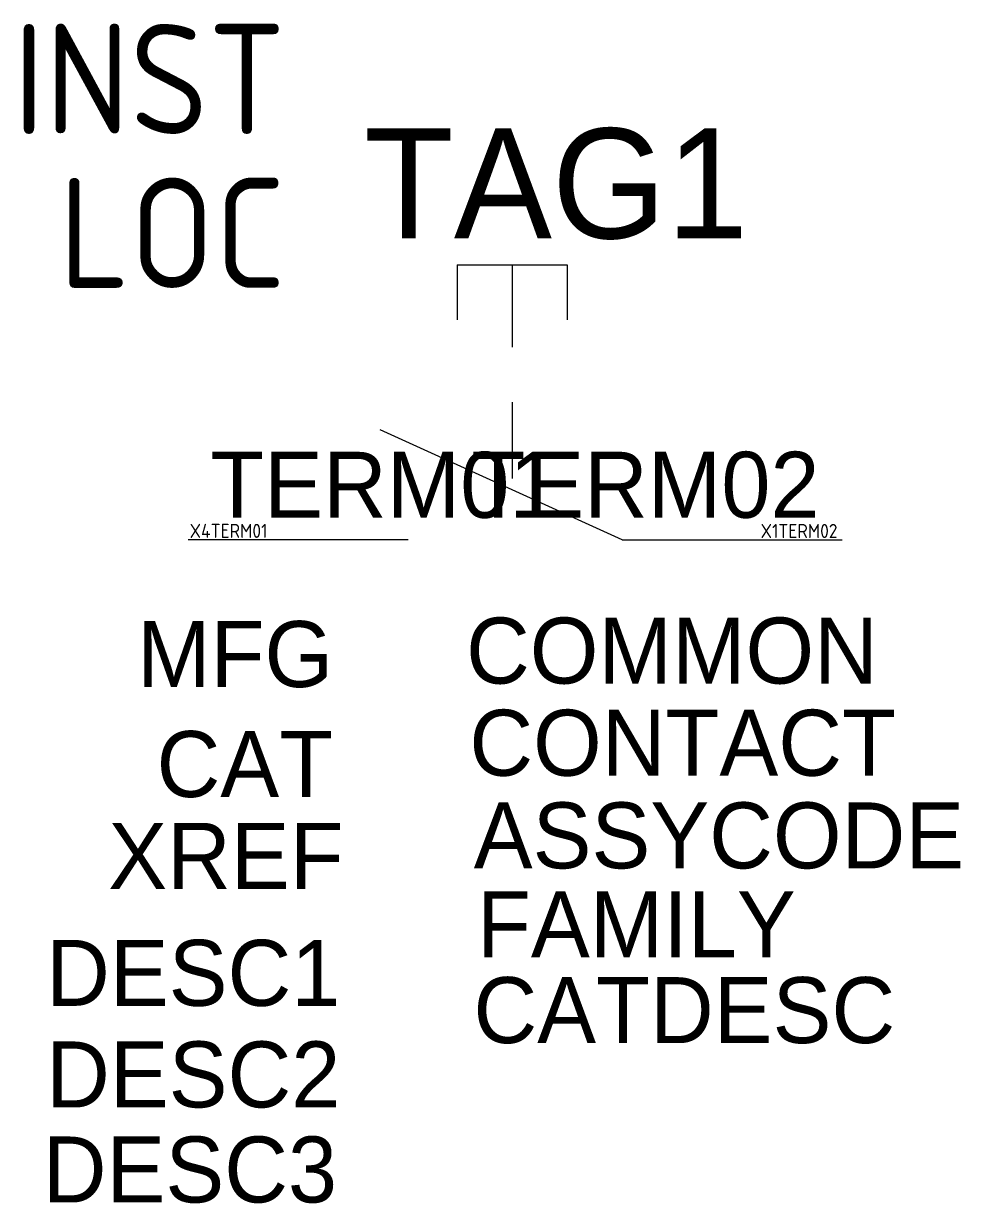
# Model space of a CAD drawing. Extents: x -13.7 to 7.6, y 2.4 to 29.2.
import ezdxf
from ezdxf.enums import TextEntityAlignment as Align

# ---------------------------------------------------------------- set-up
doc = ezdxf.new("R2010")
doc.units = 0
doc.header["$MEASUREMENT"] = 0
doc.styles.add('WD_IEC', font='isocp2.shx', dxfattribs={"width": 0.9, "height": 4})

msp = doc.modelspace()

# ---------------------------------------------------------------- linework, layer by layer
for p, q in [((-3.886, 23.75), (-1.386, 23.75)), ((-3.886, 23.75), (-3.886, 22.5)), ((-2.636, 23.75), (-2.636, 21.875)), ((-1.386, 23.75), (-1.386, 22.5)), ((-2.636, 20.625), (-2.636, 18.889)), ((-0.136, 17.5), (-5.636, 20)), ((-5, 17.5), (-10, 17.5)), ((-0.136, 17.5), (4.864, 17.5))]:
    msp.add_line(p, q)

# ---------------------------------------------------------------- texts
at = {"style": 'WD_IEC', "flags": 1}
for tag, height, p in [('INST', 2.5, (-7.782, 26.725)), ('LOC', 2.5, (-7.782, 23.225)), ('X1TERM02', 0.32, (4.757, 17.539))]:
    msp.add_attdef(tag, text='', height=height, dxfattribs=at).set_placement(p, align=Align.RIGHT)
for tag, p, s, height in [('TAG1', (-6.004, 24.351), 'S', 2.5), ('TERM01', (-9.498, 17.999), '3', 1.5)]:
    msp.add_attdef(tag, p, s, height=height)
msp.add_attdef('TERM02', text='4', height=1.5).set_placement((4.349, 18), align=Align.RIGHT)
msp.add_attdef('X4TERM01', (-9.966, 17.542), '', height=0.32, dxfattribs=at)
at = {"flags": 1}
for tag, p in [('MFG', (-6.706, 14.151)), ('CAT', (-6.706, 11.651)), ('DESC1', (-6.541, 6.904)), ('DESC2', (-6.541, 4.595)), ('DESC3', (-6.616, 2.434))]:
    msp.add_attdef(tag, text='', height=1.5, dxfattribs=at).set_placement(p, align=Align.RIGHT)
for tag, p, s in [('COMMON', (-3.684, 14.23), '02'), ('CONTACT', (-3.609, 12.135), 'NO'), ('ASSYCODE', (-3.51, 10.029), ''), ('FAMILY', (-3.436, 8.008), 'PB_ACKO'), ('CATDESC', (-3.516, 6.057), '')]:
    msp.add_attdef(tag, p, s, height=1.5, dxfattribs=at)
at = {"lineweight": 15, "flags": 1}
msp.add_attdef('XREF', text='', height=1.5, dxfattribs=at).set_placement((-6.467, 9.564), align=Align.RIGHT)

doc.saveas('drawing.dxf')
